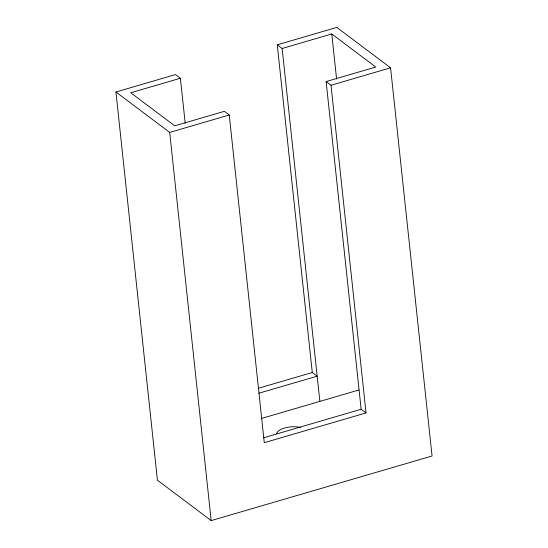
<?xml version="1.0" encoding="UTF-8"?>
<svg xmlns="http://www.w3.org/2000/svg" width="548" height="548" viewBox="0 0 548 548"><rect width="100%" height="100%" fill="white"/><g stroke="black" fill="none" stroke-linecap="round" stroke-linejoin="round"><path stroke-width="0.82" d="M258.903 393.224L317.162 376.181L312.278 372.51L277.261 44.82L336.821 27.4L390.573 67.815L432.064 456.005L211.179 520.6L157.427 480.185L115.936 91.996L175.504 74.576L180.388 78.248L185.21 123.362M180.388 78.248L130.753 92.763L174.737 125.835L224.372 111.319L229.256 114.991L264.28 442.681L366.03 412.925L331.013 85.235L326.122 81.563L375.764 67.048L331.78 33.976L282.145 48.491L277.261 44.82M115.936 91.996L169.695 132.411L229.256 114.991M331.013 85.235L390.573 67.815M258.122 388.347L312.278 372.51M261.595 418.432L358.919 389.971M263.492 437.811L361.146 409.253L366.03 412.925M331.78 33.976L336.595 79.049M326.122 81.563L361.146 409.253M282.145 48.491L319.861 401.389M169.695 132.411L211.179 520.6M276.617 433.687A14.454 5.925 -6.1 0 1 285.474 427.789A14.454 5.925 -6.1 0 1 300.462 427.488"/></g></svg>
